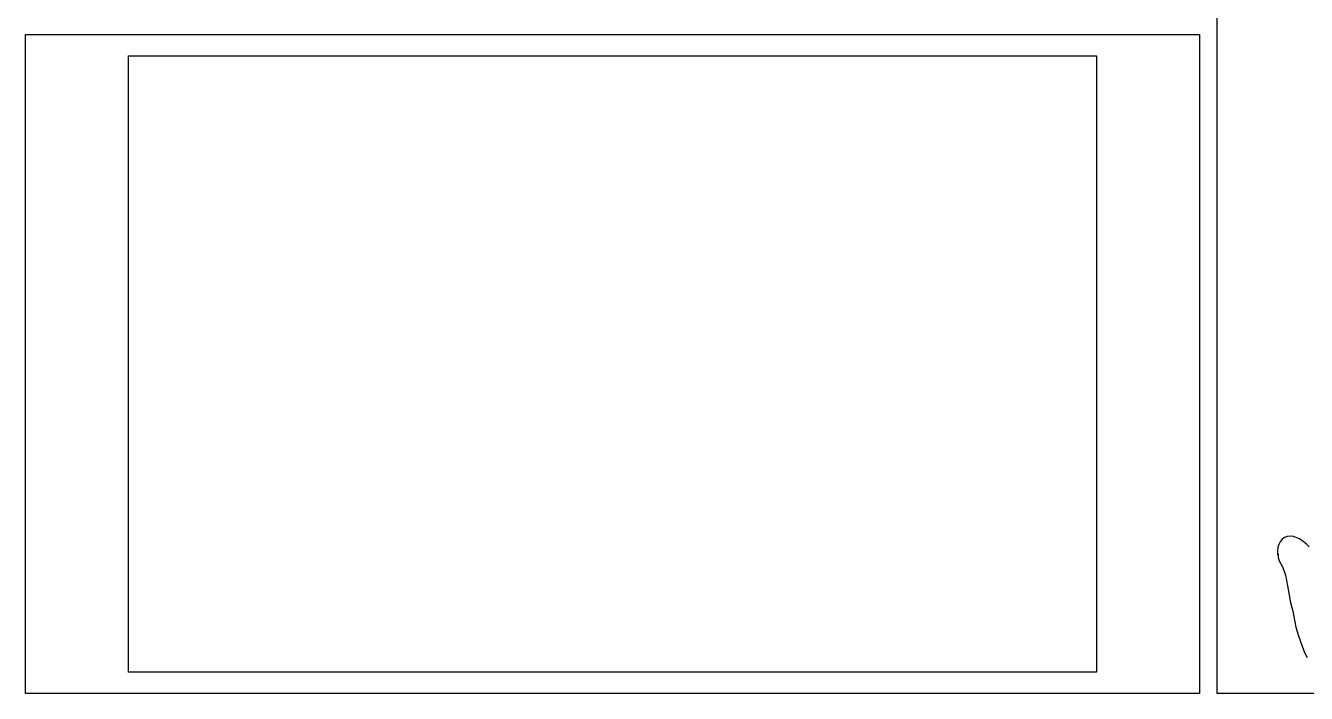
# Model space of a CAD drawing. Extents: x 2 to 598, y 1588 to 7998.
# Drawn here: x 2 to 293.1, y 3853.7 to 4005.4 of the extents above; entities that cross this region are included whole.
import ezdxf

# ---------------------------------------------------------------- set-up
doc = ezdxf.new("R2010")
doc.units = 0

msp = doc.modelspace()

# ---------------------------------------------------------------- linework, layer by layer
at = {"layer": 'Calque 1'}
for p, q in [((25.4201, 3998.51), (245.42, 3998.51)), ((25.4201, 3858.51), (25.4201, 3998.51)), ((245.42, 3998.51), (245.42, 3858.51)), ((288.60327, 3889.234), (288.16195, 3889.1033)), ((288.76553, 3889.324), (288.60327, 3889.234)), ((289.643, 3889.409), (288.76553, 3889.324)), ((289.64149, 3889.3978), (289.643, 3889.409)), ((290.20321, 3889.28), (289.64149, 3889.3978)), ((290.35359, 3889.215), (290.20321, 3889.28)), ((290.536, 3889.17), (290.35359, 3889.215)), ((290.53924, 3889.1689), (290.536, 3889.17)), ((291.50301, 3888.7751), (290.53924, 3889.1689)), ((286.5807, 3886.6316), (286.5414, 3886.2094)), ((286.5414, 3886.2094), (286.5414, 3886.1994)), ((286.6344, 3886.8879), (286.5807, 3886.6316)), ((286.86126, 3887.4471), (286.6344, 3886.8879)), ((287.110692, 3888.118725), (286.86126, 3887.4471)), ((287.57749, 3888.7173), (287.110692, 3888.118725)), ((288.16195, 3889.1033), (287.57698, 3888.7178)), ((287.57698, 3888.7178), (287.57749, 3888.7173)), ((292.37996, 3888.1354), (291.50301, 3888.7751)), ((293.09878, 3887.5762), (292.37996, 3888.1354)), ((293.73078, 3886.9432), (293.09878, 3887.5762)), ((286.5414, 3886.1994), (286.5484, 3885.1266)), ((286.5484, 3885.1266), (286.66984, 3885.3478)), ((286.66984, 3885.3478), (286.66435, 3884.625568)), ((286.66435, 3884.625568), (286.87396, 3883.9344)), ((286.87396, 3883.9344), (287.741592, 3882.224725)), ((287.741592, 3882.224725), (288.34932, 3880.4798)), ((288.34932, 3880.4798), (288.82113, 3878.0981)), ((288.82113, 3878.0981), (289.26503, 3875.6259)), ((289.26503, 3875.6259), (289.42832, 3874.5923)), ((289.42832, 3874.5923), (290.01124, 3872.3646)), ((290.01124, 3872.3646), (290.70525, 3868.6873)), ((290.70525, 3868.6873), (291.23921, 3866.93015)), ((291.23921, 3866.93015), (291.79717, 3865.4286)), ((291.79717, 3865.4286), (292.114436, 3864.3981)), ((292.114436, 3864.3981), (292.66379, 3862.977)), ((292.66379, 3862.977), (293.288185, 3861.827511)), ((245.42, 3858.51), (25.4201, 3858.51))]:
    msp.add_line(p, q, dxfattribs=at)
at = {"layer": 'coupe'}
for p, q in [((272.84, 3853.66), (272.84, 4007.36)), ((1.99988, 4003.36), (268.84, 4003.36)), ((1.99988, 3853.66), (1.99988, 4003.36)), ((268.84, 4003.36), (268.84, 3853.66)), ((268.84, 3853.66), (1.99988, 3853.66)), ((334.066, 3853.66), (272.84, 3853.66))]:
    msp.add_line(p, q, dxfattribs=at)

doc.saveas('drawing.dxf')
